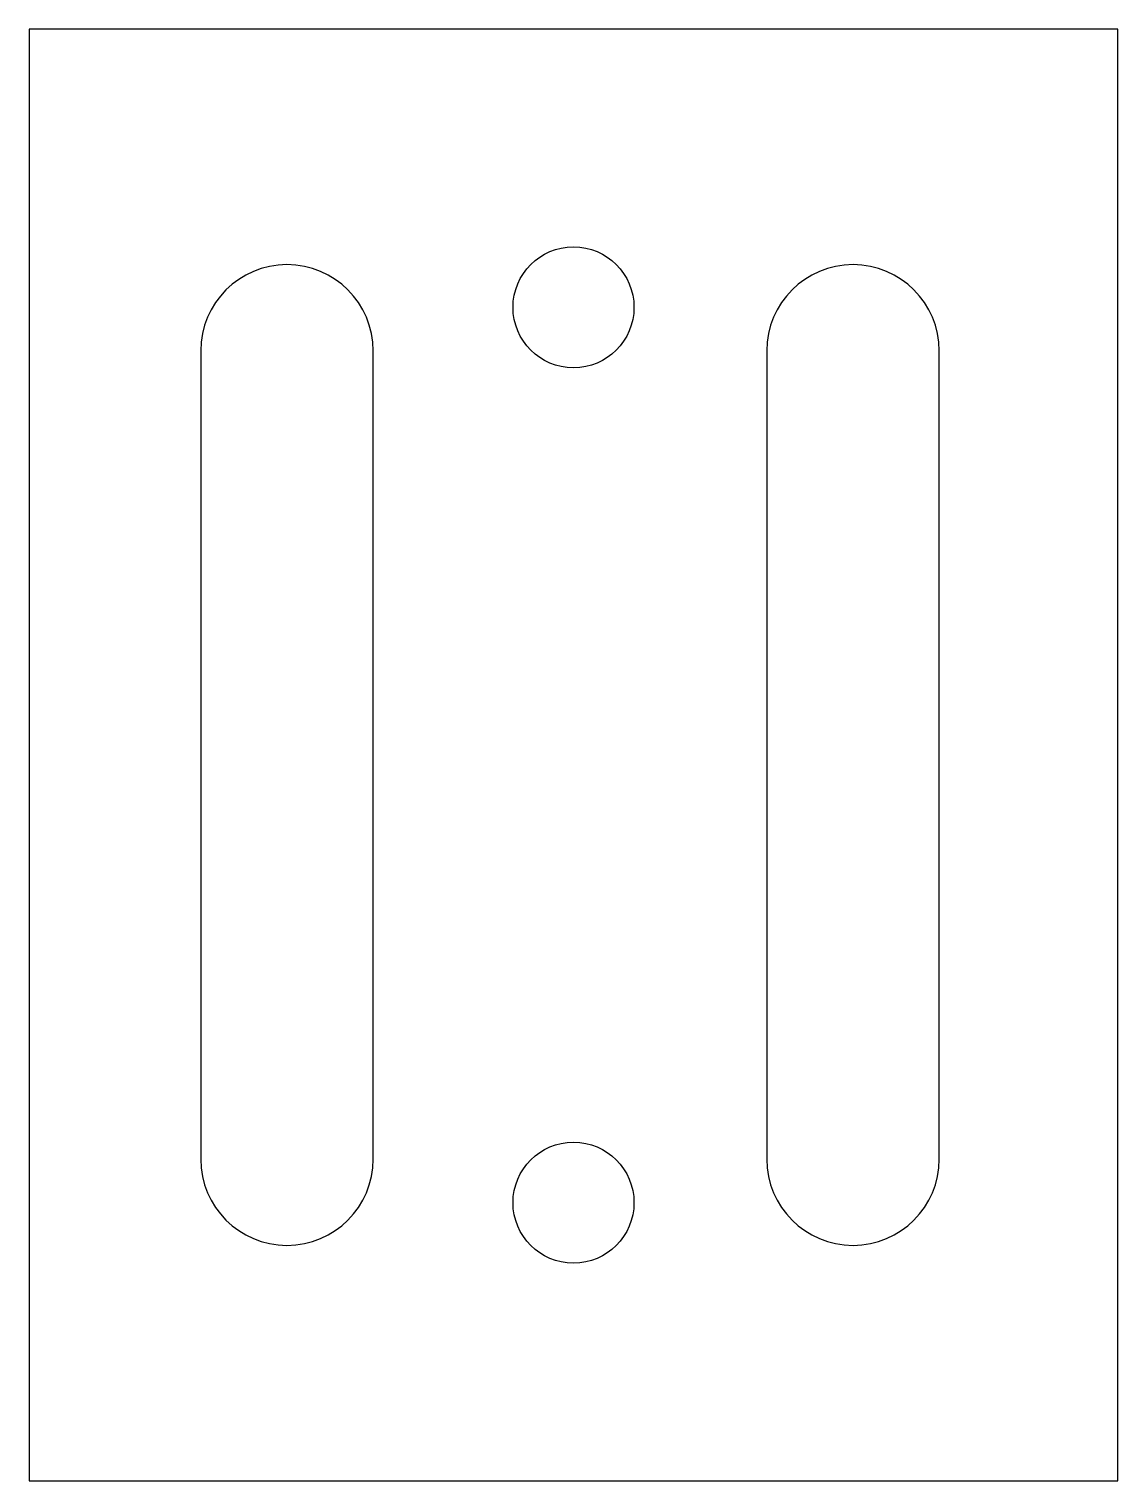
# Model space of a CAD drawing. Header units: millimetres. Extents: x -22.5 to 22.5, y -30 to 30.
import ezdxf

# ---------------------------------------------------------------- set-up
doc = ezdxf.new("R2010")
doc.units = ezdxf.units.MM

msp = doc.modelspace()

# ---------------------------------------------------------------- linework, layer by layer
at = {"color": 7, "linetype": 'Continuous', "lineweight": 25}
for p, q in [((-22.5, 30), (-22.5, -30)), ((22.5, 30), (-22.5, 30)), ((22.5, -30), (22.5, 30)), ((-15.405, 16.7), (-15.405, -16.7)), ((-8.277, -16.7), (-8.277, 16.7)), ((7.987, 16.7), (7.987, -16.7)), ((15.115, -16.7), (15.115, 16.7)), ((-22.5, -30), (22.5, -30))]:
    msp.add_line(p, q, dxfattribs=at)
for centre in [(0, 18.5), (0, -18.5)]:
    msp.add_circle(centre, 2.5, dxfattribs=at)
for centre, start, end in [((-11.841, 16.7), 0, 180), ((11.551, 16.7), 0, 180), ((-11.841, -16.7), 180, 0), ((11.551, -16.7), 180, 0)]:
    msp.add_arc(centre, 3.564, start, end, dxfattribs=at)

doc.saveas('drawing.dxf')
